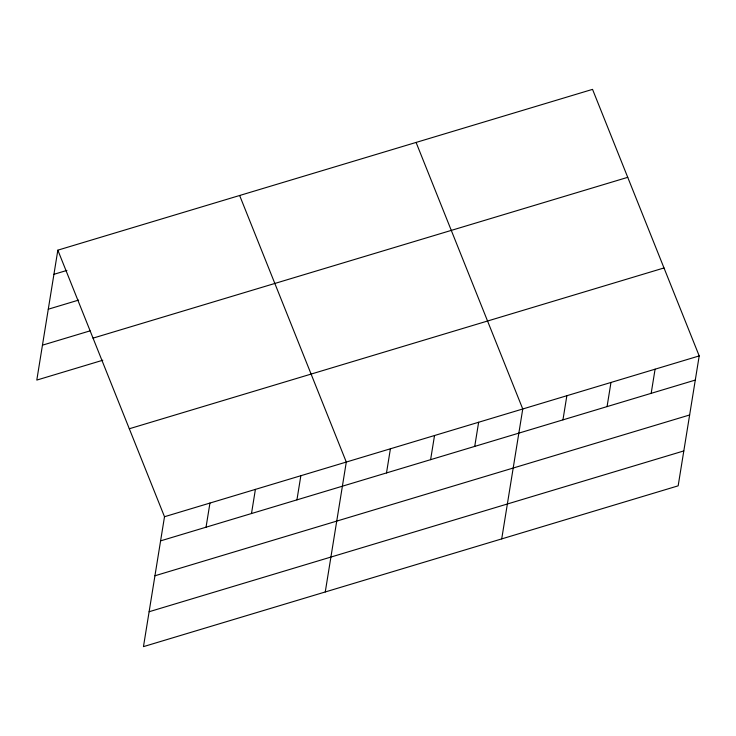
<?xml version="1.0" encoding="UTF-8"?>
<svg xmlns="http://www.w3.org/2000/svg" width="736" height="736" viewBox="0 0 736 736"><rect width="100%" height="100%" fill="white"/><g stroke="black" fill="none" stroke-linecap="round" stroke-linejoin="round"><path stroke-width="1.1" d="M57.84 250.166L164.505 516.727L143.465 646.631L678.16 485.834L699.2 355.92L592.535 89.369L57.84 250.166L36.8 380.08L102.81 360.226M206.043 527.206L209.953 503.056M251.491 513.535L255.401 489.385M296.939 499.864L300.849 475.723M325.257 591.965L346.297 462.052L239.642 195.491M386.501 472.935L390.411 448.785M430.615 459.669L434.525 435.519M474.729 446.402L478.639 422.252M501.713 538.899L522.753 408.986L416.088 142.434M562.948 419.87L566.858 395.72M607.062 406.603L610.972 382.453M651.176 393.337L655.086 369.187M53.93 274.316L66.912 270.406M48.282 309.212L78.577 300.104M42.449 345.175L90.068 330.86M93.04 338.128L627.734 177.33M129.306 428.757L664.001 267.959M164.505 516.727L699.2 355.92M160.595 540.868L695.29 380.07M154.937 575.773L689.632 414.975M149.114 611.736L683.808 450.929"/></g></svg>
